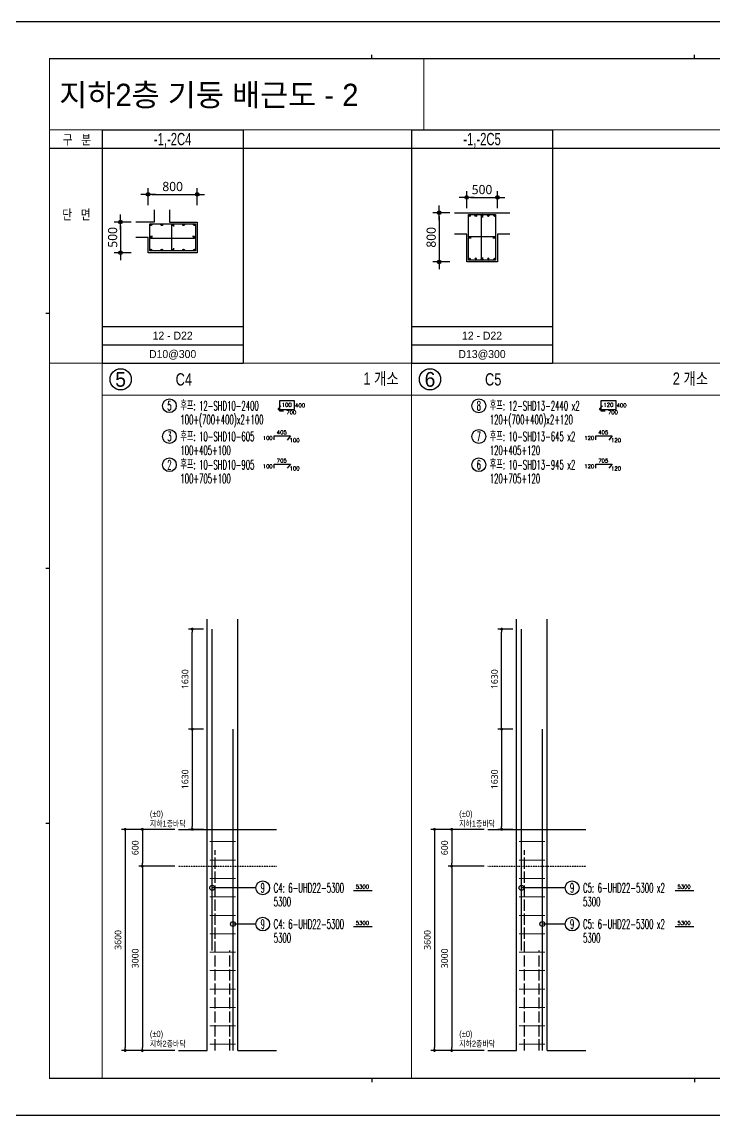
# Model space of a CAD drawing. Header units: millimetres. Extents: x 231380 to 990673, y -319231 to 132826.
# Drawn here: x 532813 to 544085, y -144948 to -127149 of the extents above; entities that cross this region are included whole.
import ezdxf
from ezdxf.enums import TextEntityAlignment as Align

# ---------------------------------------------------------------- set-up
doc = ezdxf.new("R2010")
doc.units = ezdxf.units.MM
doc.header["$LTSCALE"] = 91
doc.linetypes.add('HID', pattern=[2.5, 2, -0.5])
doc.layers.get('Defpoints').update_dxf_attribs({"color": 145})
for name, color, linetype in [('254', 254, 'Continuous'), ('AMAC-NO', 5, 'Continuous'), ('BAR', 2, 'Continuous'), ('BAR1', 2, 'Continuous'), ('DIM', 7, 'Continuous'), ('LEAD7', 7, 'Continuous'), ('LINE', 7, 'Continuous'), ('XDIM', 7, 'Continuous'), ('XSTRUCT', 2, 'Continuous'), ('XTAG', 7, 'Continuous'), ('기둥', 4, 'Continuous')]:
    doc.layers.add(name, color=color, linetype=linetype)
for name, color, linetype, lineweight in [('Main Bar', 7, 'Continuous', 0), ('TEXT', 3, 'Continuous', 9), ('XTITLE', 22, 'Continuous', 0)]:
    doc.layers.add(name, color=color, linetype=linetype, lineweight=lineweight)
doc.styles.add('ROMANS', font='malgun.ttf')
doc.styles.add('XRebar', font='Romans.shx', dxfattribs={"bigfont": 'whgtxt.shx'})
doc.styles.add('XRebar2', font='Romans.shx')
doc.styles.add('돋음', font='Dotum.ttf')
doc.styles.add('맑은고딕', font='malgun.ttf')
doc.dimstyles.new('60(SUB-1.8)', dxfattribs={"dimscale": 60, "dimtxt": 1.8, "dimasz": 0.8, "dimexe": 1, "dimexo": 1, "dimgap": 1, "dimtad": 1, "dimdec": 0, "dimzin": 0, "dimdsep": 46, "dimtxsty": 'ROMANS', "dimblk": 'DOT', "dimcen": 1, "dimdle": 2, "dimclrd": 6, "dimclre": 6, "dimclrt": 7, "dimazin": 0, "dimtfac": 1, "dimtdec": 0, "dimtix": 1, "dimtmove": 2, "dimatfit": 3, "dimldrblk": 'DIMDOT', "dimfxl": 0, "dimtolj": 1, "dimtzin": 0, "dimarcsym": 0})
doc.dimstyles.new('DIM_30', dxfattribs={"dimscale": 30, "dimtxt": 3, "dimasz": 1.2, "dimexe": 2, "dimexo": 1.5, "dimgap": 1, "dimtad": 1, "dimdec": 0, "dimdsep": 46, "dimtxsty": '맑은고딕', "dimblk1": 'DIMDOT', "dimblk2": 'DIMDOT', "dimsah": 1, "dimcen": 1, "dimdle": 2, "dimclrd": 7, "dimclre": 7, "dimclrt": 3, "dimadec": 0, "dimazin": 0, "dimtfac": 1, "dimtdec": 0, "dimtix": 1, "dimtmove": 2, "dimatfit": 3, "dimldrblk": 'DIMDOT', "dimfxl": 0, "dimtolj": 1, "dimarcsym": 0})

# ---------------------------------------------------------------- blocks, each defined once
blk = doc.blocks.new('dhs_sheet2e')
at = {"color": 7}
for p, q in [((20500.6, 57331.7), (20500.6, 57531.5)), ((38004.8, 57331.7), (38004.8, 57531.5)), ((2996.4, 43498.2), (2796.7, 43498.2)), ((2996.4, 29664.7), (2796.7, 29664.7)), ((2996.4, 15831.2), (2796.7, 15831.2)), ((20500.6, 1997.6), (20500.6, 1797.9)), ((38004.8, 1997.6), (38004.8, 1797.9))]:
    blk.add_line(p, q, dxfattribs=at)
blk.add_lwpolyline([(84000, 0), (84000, 59329.4), (0, 59329.4), (0, 0)], close=True, dxfattribs=at)
at = {"color": 30, "const_width": 64.9}
blk.add_lwpolyline([(81003.6, 57331.7), (2996.4, 57331.7), (2996.4, 1997.6), (81003.6, 1997.6)], close=True, dxfattribs=at)
blk = doc.blocks.new('zdfgarse')
at = {"color": 255, "xscale": 0.25, "yscale": 0.25, "zscale": 0.25}
blk.add_blockref('dhs_sheet2e', (0, 0), dxfattribs=at)
blk = doc.blocks.new('A$C74EF247C')
at = {"layer": 'LINE', "color": 7, "linetype": 'Continuous'}
for p, q in [((0, 0), (0, -3800)), ((0, 0), (2300, 0)), ((2300, 0), (2300, -3800)), ((0, -300), (2300, -300)), ((0, -3800), (2300, -3800))]:
    blk.add_line(p, q, dxfattribs=at)
at = {"layer": 'LINE', "color": 4, "linetype": 'Continuous'}
for p, q in [((0, -3200), (2300, -3200)), ((0, -3500), (2300, -3500))]:
    blk.add_line(p, q, dxfattribs=at)
blk = doc.blocks.new('DIMDOT')
at = {"layer": 'DIM', "linetype": 'Continuous'}
blk.add_line((-2, 0), (2, 0), dxfattribs=at)
for radius in [0.5, 0.25]:
    blk.add_circle((0, 0), radius, dxfattribs=at)
blk = doc.blocks.new('*D49')
at = {"layer": 'Defpoints', "color": 0, "transparency": 16777216}
for p in [(546130, -127319), (545880, -127819), (546130, -127819)]:
    blk.add_point(p, dxfattribs=at)
at = {"layer": 'DIM', "color": 7, "lineweight": -2, "transparency": 16777216}
for p, q in [((546055, -127319), (545780, -127319)), ((545880, -127379), (545880, -127759)), ((546055, -127819), (545780, -127819))]:
    blk.add_line(p, q, dxfattribs=at)
at = {"layer": 'DIM', "color": 7, "lineweight": -2, "transparency": 16777216, "xscale": 60, "yscale": 60, "zscale": 60}
for p, rotation in [((545880, -127319), 90), ((545880, -127819), 270)]:
    blk.add_blockref('DIMDOT', p, dxfattribs=dict(at, rotation=rotation))
at = {"layer": 'DIM', "color": 3, "transparency": 16777216, "insert": (545753, -127569), "char_height": 150, "attachment_point": 5, "rotation": 90, "style": '맑은고딕'}
blk.add_mtext('\\A1;500', dxfattribs=at)
blk = doc.blocks.new('*D50')
at = {"layer": 'Defpoints', "color": 0, "transparency": 16777216}
for p in [(547130, -126869), (546330, -127119), (547130, -127119)]:
    blk.add_point(p, dxfattribs=at)
at = {"layer": 'DIM', "color": 7, "lineweight": -2, "transparency": 16777216}
for p, q in [((546330, -127044), (546330, -126769)), ((546390, -126869), (547070, -126869)), ((547130, -127044), (547130, -126769))]:
    blk.add_line(p, q, dxfattribs=at)
at = {"layer": 'DIM', "color": 7, "lineweight": -2, "transparency": 16777216, "xscale": 60, "yscale": 60, "zscale": 60, "rotation": 180}
blk.add_blockref('DIMDOT', (546330, -126869), dxfattribs=at)
at = {"layer": 'DIM', "color": 7, "lineweight": -2, "transparency": 16777216, "xscale": 60, "yscale": 60, "zscale": 60}
blk.add_blockref('DIMDOT', (547130, -126869), dxfattribs=at)
at = {"layer": 'DIM', "color": 3, "transparency": 16777216, "insert": (546730, -126742), "char_height": 150, "attachment_point": 5, "style": '맑은고딕'}
blk.add_mtext('\\A1;800', dxfattribs=at)
blk = doc.blocks.new('ST')
at = {"layer": 'BAR'}
blk.add_circle((0, 0), 14.5, dxfattribs=at)
blk = doc.blocks.new('A$C08B0344F')
at = {"layer": 'BAR'}
blk.add_hatch(color=256, dxfattribs=at).paths.add_polyline_path([(14.5, 0, 1), (-14.5, 0, 1)])
at = {"layer": 'BAR', "rotation": 270}
blk.add_blockref('ST', (0, 0), dxfattribs=at)
blk = doc.blocks.new('*D51')
at = {"layer": 'Defpoints', "color": 0, "transparency": 16777216}
for p in [(548580, -121041), (548330, -121841), (548580, -121841)]:
    blk.add_point(p, dxfattribs=at)
at = {"layer": 'DIM', "color": 7, "lineweight": -2, "transparency": 16777216}
for p, q in [((548505, -121041), (548230, -121041)), ((548330, -121101), (548330, -121781)), ((548505, -121841), (548230, -121841))]:
    blk.add_line(p, q, dxfattribs=at)
at = {"layer": 'DIM', "color": 7, "lineweight": -2, "transparency": 16777216, "xscale": 60, "yscale": 60, "zscale": 60}
for p, rotation in [((548330, -121041), 90), ((548330, -121841), 270)]:
    blk.add_blockref('DIMDOT', p, dxfattribs=dict(at, rotation=rotation))
at = {"layer": 'DIM', "color": 3, "transparency": 16777216, "insert": (548203, -121441), "char_height": 150, "attachment_point": 5, "rotation": 90, "style": '맑은고딕'}
blk.add_mtext('\\A1;800', dxfattribs=at)
blk = doc.blocks.new('*D52')
at = {"layer": 'Defpoints', "color": 0, "transparency": 16777216}
for p in [(549280, -120791), (548780, -121041), (549280, -121041)]:
    blk.add_point(p, dxfattribs=at)
at = {"layer": 'DIM', "color": 7, "lineweight": -2, "transparency": 16777216}
for p, q in [((548780, -120966), (548780, -120691)), ((548840, -120791), (549220, -120791)), ((549280, -120966), (549280, -120691))]:
    blk.add_line(p, q, dxfattribs=at)
at = {"layer": 'DIM', "color": 7, "lineweight": -2, "transparency": 16777216, "xscale": 60, "yscale": 60, "zscale": 60, "rotation": 180}
blk.add_blockref('DIMDOT', (548780, -120791), dxfattribs=at)
at = {"layer": 'DIM', "color": 7, "lineweight": -2, "transparency": 16777216, "xscale": 60, "yscale": 60, "zscale": 60}
blk.add_blockref('DIMDOT', (549280, -120791), dxfattribs=at)
at = {"layer": 'DIM', "color": 3, "transparency": 16777216, "insert": (549030, -120664), "char_height": 150, "attachment_point": 5, "style": '맑은고딕'}
blk.add_mtext('\\A1;500', dxfattribs=at)
blk = doc.blocks.new('_Dot')
at = {"color": 0, "linetype": 'ByBlock', "lineweight": -2}
blk.add_line((-0.5, 0), (-1, 0), dxfattribs=at)
at = {"color": 0, "linetype": 'ByBlock', "const_width": 0.5}
blk.add_lwpolyline([(-0.25, 0, 1), (0.25, 0, 1)], format="xyb", close=True, dxfattribs=at)
blk = doc.blocks.new('*D825')
at = {"layer": 'Defpoints', "color": 0, "linetype": 'Continuous', "transparency": 16777216}
for p in [(535364, -140295), (534495, -143895), (535364, -143895)]:
    blk.add_point(p, dxfattribs=at).dxf.unprotected_set("ltscale", 0)
at = {"layer": 'XDIM', "color": 6, "linetype": 'Continuous', "lineweight": -2, "transparency": 16777216}
for p, q in [((535304, -140295), (534435, -140295)), ((534495, -140343), (534495, -143847)), ((535304, -143895), (534435, -143895))]:
    blk.add_line(p, q, dxfattribs=at).dxf.unprotected_set("ltscale", 0)
at = {"layer": 'XDIM', "color": 6, "linetype": 'Continuous', "lineweight": -2, "transparency": 16777216, "xscale": 48, "yscale": 48, "zscale": 48}
for p, rotation in [((534495, -140295), 90), ((534495, -143895), 270)]:
    blk.add_blockref('_Dot', p, dxfattribs=dict(at, rotation=rotation)).dxf.unprotected_set("ltscale", 0)
at = {"layer": 'XDIM', "color": 7, "linetype": 'Continuous', "transparency": 16777216, "insert": (534379, -142095), "char_height": 108, "attachment_point": 5, "rotation": 90, "style": 'ROMANS'}
blk.add_mtext('\\A1;3600', dxfattribs=at).dxf.unprotected_set("ltscale", 0)
blk = doc.blocks.new('*D826')
at = {"layer": 'Defpoints', "color": 0, "linetype": 'Continuous', "transparency": 16777216}
for p in [(535831, -138665), (535588, -140295), (535831, -140295)]:
    blk.add_point(p, dxfattribs=at).dxf.unprotected_set("ltscale", 0)
at = {"layer": 'XDIM', "color": 6, "linetype": 'Continuous', "lineweight": -2, "transparency": 16777216}
for p, q in [((535771, -138665), (535528, -138665)), ((535588, -138713), (535588, -140247)), ((535771, -140295), (535528, -140295))]:
    blk.add_line(p, q, dxfattribs=at).dxf.unprotected_set("ltscale", 0)
at = {"layer": 'XDIM', "color": 6, "linetype": 'Continuous', "lineweight": -2, "transparency": 16777216, "xscale": 48, "yscale": 48, "zscale": 48}
for p, rotation in [((535588, -138665), 90), ((535588, -140295), 270)]:
    blk.add_blockref('_Dot', p, dxfattribs=dict(at, rotation=rotation)).dxf.unprotected_set("ltscale", 0)
at = {"layer": 'XDIM', "color": 7, "linetype": 'Continuous', "transparency": 16777216, "insert": (535471, -139480), "char_height": 108, "attachment_point": 5, "rotation": 90, "style": 'ROMANS'}
blk.add_mtext('\\A1;1630', dxfattribs=at).dxf.unprotected_set("ltscale", 0)
blk = doc.blocks.new('*D827')
at = {"layer": 'Defpoints', "color": 0, "linetype": 'Continuous', "transparency": 16777216}
for p in [(535588, -137035), (535831, -137035), (535831, -138665)]:
    blk.add_point(p, dxfattribs=at).dxf.unprotected_set("ltscale", 0)
at = {"layer": 'XDIM', "color": 6, "linetype": 'Continuous', "lineweight": -2, "transparency": 16777216}
for p, q in [((535771, -137035), (535528, -137035)), ((535588, -138617), (535588, -137083)), ((535771, -138665), (535528, -138665))]:
    blk.add_line(p, q, dxfattribs=at).dxf.unprotected_set("ltscale", 0)
at = {"layer": 'XDIM', "color": 6, "linetype": 'Continuous', "lineweight": -2, "transparency": 16777216, "xscale": 48, "yscale": 48, "zscale": 48}
for p, rotation in [((535588, -137035), 90), ((535588, -138665), 270)]:
    blk.add_blockref('_Dot', p, dxfattribs=dict(at, rotation=rotation)).dxf.unprotected_set("ltscale", 0)
at = {"layer": 'XDIM', "color": 7, "linetype": 'Continuous', "transparency": 16777216, "insert": (535471, -137850), "char_height": 108, "attachment_point": 5, "rotation": 90, "style": 'ROMANS'}
blk.add_mtext('\\A1;1630', dxfattribs=at).dxf.unprotected_set("ltscale", 0)
blk = doc.blocks.new('*D828')
at = {"layer": 'Defpoints', "color": 0, "linetype": 'Continuous', "transparency": 16777216}
for p in [(535364, -140295), (534775, -140895), (535364, -140895)]:
    blk.add_point(p, dxfattribs=at).dxf.unprotected_set("ltscale", 0)
at = {"layer": 'XDIM', "color": 6, "linetype": 'Continuous', "lineweight": -2, "transparency": 16777216}
for p, q in [((535304, -140295), (534715, -140295)), ((534775, -140343), (534775, -140847)), ((535304, -140895), (534715, -140895))]:
    blk.add_line(p, q, dxfattribs=at).dxf.unprotected_set("ltscale", 0)
at = {"layer": 'XDIM', "color": 6, "linetype": 'Continuous', "lineweight": -2, "transparency": 16777216, "xscale": 48, "yscale": 48, "zscale": 48}
for p, rotation in [((534775, -140295), 90), ((534775, -140895), 270)]:
    blk.add_blockref('_Dot', p, dxfattribs=dict(at, rotation=rotation)).dxf.unprotected_set("ltscale", 0)
at = {"layer": 'XDIM', "color": 7, "linetype": 'Continuous', "transparency": 16777216, "insert": (534659, -140595), "char_height": 108, "attachment_point": 5, "rotation": 90, "style": 'ROMANS'}
blk.add_mtext('\\A1;600', dxfattribs=at).dxf.unprotected_set("ltscale", 0)
blk = doc.blocks.new('*D829')
at = {"layer": 'Defpoints', "color": 0, "linetype": 'Continuous', "transparency": 16777216}
for p in [(535364, -140895), (534775, -143895), (535364, -143895)]:
    blk.add_point(p, dxfattribs=at).dxf.unprotected_set("ltscale", 0)
at = {"layer": 'XDIM', "color": 6, "linetype": 'Continuous', "lineweight": -2, "transparency": 16777216}
for p, q in [((535304, -140895), (534715, -140895)), ((534775, -140943), (534775, -143847)), ((535304, -143895), (534715, -143895))]:
    blk.add_line(p, q, dxfattribs=at).dxf.unprotected_set("ltscale", 0)
at = {"layer": 'XDIM', "color": 6, "linetype": 'Continuous', "lineweight": -2, "transparency": 16777216, "xscale": 48, "yscale": 48, "zscale": 48}
for p, rotation in [((534775, -140895), 90), ((534775, -143895), 270)]:
    blk.add_blockref('_Dot', p, dxfattribs=dict(at, rotation=rotation)).dxf.unprotected_set("ltscale", 0)
at = {"layer": 'XDIM', "color": 7, "linetype": 'Continuous', "transparency": 16777216, "insert": (534659, -142395), "char_height": 108, "attachment_point": 5, "rotation": 90, "style": 'ROMANS'}
blk.add_mtext('\\A1;3000', dxfattribs=at).dxf.unprotected_set("ltscale", 0)
blk = doc.blocks.new('*D868')
at = {"layer": 'Defpoints', "color": 0, "linetype": 'Continuous', "transparency": 16777216}
for p in [(540401, -140295), (539532, -143895), (540401, -143895)]:
    blk.add_point(p, dxfattribs=at).dxf.unprotected_set("ltscale", 0)
at = {"layer": 'XDIM', "color": 6, "linetype": 'Continuous', "lineweight": -2, "transparency": 16777216}
for p, q in [((540341, -140295), (539472, -140295)), ((539532, -140343), (539532, -143847)), ((540341, -143895), (539472, -143895))]:
    blk.add_line(p, q, dxfattribs=at).dxf.unprotected_set("ltscale", 0)
at = {"layer": 'XDIM', "color": 6, "linetype": 'Continuous', "lineweight": -2, "transparency": 16777216, "xscale": 48, "yscale": 48, "zscale": 48}
for p, rotation in [((539532, -140295), 90), ((539532, -143895), 270)]:
    blk.add_blockref('_Dot', p, dxfattribs=dict(at, rotation=rotation)).dxf.unprotected_set("ltscale", 0)
at = {"layer": 'XDIM', "color": 7, "linetype": 'Continuous', "transparency": 16777216, "insert": (539416, -142095), "char_height": 108, "attachment_point": 5, "rotation": 90, "style": 'ROMANS'}
blk.add_mtext('\\A1;3600', dxfattribs=at).dxf.unprotected_set("ltscale", 0)
blk = doc.blocks.new('*D869')
at = {"layer": 'Defpoints', "color": 0, "linetype": 'Continuous', "transparency": 16777216}
for p in [(540868, -138665), (540625, -140295), (540868, -140295)]:
    blk.add_point(p, dxfattribs=at).dxf.unprotected_set("ltscale", 0)
at = {"layer": 'XDIM', "color": 6, "linetype": 'Continuous', "lineweight": -2, "transparency": 16777216}
for p, q in [((540808, -138665), (540565, -138665)), ((540625, -138713), (540625, -140247)), ((540808, -140295), (540565, -140295))]:
    blk.add_line(p, q, dxfattribs=at).dxf.unprotected_set("ltscale", 0)
at = {"layer": 'XDIM', "color": 6, "linetype": 'Continuous', "lineweight": -2, "transparency": 16777216, "xscale": 48, "yscale": 48, "zscale": 48}
for p, rotation in [((540625, -138665), 90), ((540625, -140295), 270)]:
    blk.add_blockref('_Dot', p, dxfattribs=dict(at, rotation=rotation)).dxf.unprotected_set("ltscale", 0)
at = {"layer": 'XDIM', "color": 7, "linetype": 'Continuous', "transparency": 16777216, "insert": (540509, -139480), "char_height": 108, "attachment_point": 5, "rotation": 90, "style": 'ROMANS'}
blk.add_mtext('\\A1;1630', dxfattribs=at).dxf.unprotected_set("ltscale", 0)
blk = doc.blocks.new('*D870')
at = {"layer": 'Defpoints', "color": 0, "linetype": 'Continuous', "transparency": 16777216}
for p in [(540625, -137035), (540868, -137035), (540868, -138665)]:
    blk.add_point(p, dxfattribs=at).dxf.unprotected_set("ltscale", 0)
at = {"layer": 'XDIM', "color": 6, "linetype": 'Continuous', "lineweight": -2, "transparency": 16777216}
for p, q in [((540808, -137035), (540565, -137035)), ((540625, -138617), (540625, -137083)), ((540808, -138665), (540565, -138665))]:
    blk.add_line(p, q, dxfattribs=at).dxf.unprotected_set("ltscale", 0)
at = {"layer": 'XDIM', "color": 6, "linetype": 'Continuous', "lineweight": -2, "transparency": 16777216, "xscale": 48, "yscale": 48, "zscale": 48}
for p, rotation in [((540625, -137035), 90), ((540625, -138665), 270)]:
    blk.add_blockref('_Dot', p, dxfattribs=dict(at, rotation=rotation)).dxf.unprotected_set("ltscale", 0)
at = {"layer": 'XDIM', "color": 7, "linetype": 'Continuous', "transparency": 16777216, "insert": (540509, -137850), "char_height": 108, "attachment_point": 5, "rotation": 90, "style": 'ROMANS'}
blk.add_mtext('\\A1;1630', dxfattribs=at).dxf.unprotected_set("ltscale", 0)
blk = doc.blocks.new('*D871')
at = {"layer": 'Defpoints', "color": 0, "linetype": 'Continuous', "transparency": 16777216}
for p in [(540401, -140295), (539812, -140895), (540401, -140895)]:
    blk.add_point(p, dxfattribs=at).dxf.unprotected_set("ltscale", 0)
at = {"layer": 'XDIM', "color": 6, "linetype": 'Continuous', "lineweight": -2, "transparency": 16777216}
for p, q in [((540341, -140295), (539752, -140295)), ((539812, -140343), (539812, -140847)), ((540341, -140895), (539752, -140895))]:
    blk.add_line(p, q, dxfattribs=at).dxf.unprotected_set("ltscale", 0)
at = {"layer": 'XDIM', "color": 6, "linetype": 'Continuous', "lineweight": -2, "transparency": 16777216, "xscale": 48, "yscale": 48, "zscale": 48}
for p, rotation in [((539812, -140295), 90), ((539812, -140895), 270)]:
    blk.add_blockref('_Dot', p, dxfattribs=dict(at, rotation=rotation)).dxf.unprotected_set("ltscale", 0)
at = {"layer": 'XDIM', "color": 7, "linetype": 'Continuous', "transparency": 16777216, "insert": (539696, -140595), "char_height": 108, "attachment_point": 5, "rotation": 90, "style": 'ROMANS'}
blk.add_mtext('\\A1;600', dxfattribs=at).dxf.unprotected_set("ltscale", 0)
blk = doc.blocks.new('*D872')
at = {"layer": 'Defpoints', "color": 0, "linetype": 'Continuous', "transparency": 16777216}
for p in [(540401, -140895), (539812, -143895), (540401, -143895)]:
    blk.add_point(p, dxfattribs=at).dxf.unprotected_set("ltscale", 0)
at = {"layer": 'XDIM', "color": 6, "linetype": 'Continuous', "lineweight": -2, "transparency": 16777216}
for p, q in [((540341, -140895), (539752, -140895)), ((539812, -140943), (539812, -143847)), ((540341, -143895), (539752, -143895))]:
    blk.add_line(p, q, dxfattribs=at).dxf.unprotected_set("ltscale", 0)
at = {"layer": 'XDIM', "color": 6, "linetype": 'Continuous', "lineweight": -2, "transparency": 16777216, "xscale": 48, "yscale": 48, "zscale": 48}
for p, rotation in [((539812, -140895), 90), ((539812, -143895), 270)]:
    blk.add_blockref('_Dot', p, dxfattribs=dict(at, rotation=rotation)).dxf.unprotected_set("ltscale", 0)
at = {"layer": 'XDIM', "color": 7, "linetype": 'Continuous', "transparency": 16777216, "insert": (539696, -142395), "char_height": 108, "attachment_point": 5, "rotation": 90, "style": 'ROMANS'}
blk.add_mtext('\\A1;3000', dxfattribs=at).dxf.unprotected_set("ltscale", 0)
blk = doc.blocks.new('*U1110', base_point=(535104, -133399))
at = {"layer": 'XTAG', "color": 0, "linetype": 'Continuous', "ltscale": 4.34369e-311}
blk.add_circle((535216, -133399), 112, dxfattribs=at)
at = {"layer": 'XTAG', "color": 0, "linetype": 'Continuous', "ltscale": 4.34369e-311, "style": 'XRebar', "width": 0.55}
for s, p in [('후프: 12-SHD10-2400', (535394, -133399)), ('100+(700+400)x2+100', (535394, -133624))]:
    blk.add_text(s, height=150, dxfattribs=at).set_placement(p, align=Align.MIDDLE_LEFT)
at = {"layer": 'XTAG', "color": 0, "linetype": 'Continuous', "ltscale": 4.34369e-311, "style": 'XRebar', "width": 0.5}
blk.add_text('5', height=150, dxfattribs=at).set_placement((535216, -133399), align=Align.MIDDLE_CENTER)
blk = doc.blocks.new('*U1116', base_point=(535104, -134359))
at = {"layer": 'XTAG', "color": 0, "linetype": 'Continuous', "ltscale": 1.3182e-317}
blk.add_circle((535216, -134359), 112, dxfattribs=at)
at = {"layer": 'XTAG', "color": 0, "linetype": 'Continuous', "ltscale": 1.3182e-317, "style": 'XRebar', "width": 0.5}
blk.add_text('2', height=150, dxfattribs=at).set_placement((535216, -134359), align=Align.MIDDLE_CENTER)
at = {"layer": 'XTAG', "color": 0, "linetype": 'Continuous', "ltscale": 1.3182e-317, "style": 'XRebar', "width": 0.55}
for s, p in [('후프: 10-SHD10-905', (535394, -134359)), ('100+705+100', (535394, -134584))]:
    blk.add_text(s, height=150, dxfattribs=at).set_placement(p, align=Align.MIDDLE_LEFT)
blk = doc.blocks.new('*U1123', base_point=(535104, -133899))
at = {"layer": 'XTAG', "color": 0, "linetype": 'Continuous', "ltscale": 1.3182e-317}
blk.add_circle((535216, -133899), 112, dxfattribs=at)
at = {"layer": 'XTAG', "color": 0, "linetype": 'Continuous', "ltscale": 1.3182e-317, "style": 'XRebar', "width": 0.5}
blk.add_text('3', height=150, dxfattribs=at).set_placement((535216, -133899), align=Align.MIDDLE_CENTER)
at = {"layer": 'XTAG', "color": 0, "linetype": 'Continuous', "ltscale": 1.3182e-317, "style": 'XRebar', "width": 0.55}
for s, p in [('후프: 10-SHD10-605', (535394, -133899)), ('100+405+100', (535394, -134124))]:
    blk.add_text(s, height=150, dxfattribs=at).set_placement(p, align=Align.MIDDLE_LEFT)
blk = doc.blocks.new('*U1140', base_point=(536622, -141837))
at = {"layer": 'XTAG', "color": 0, "linetype": 'Continuous', "ltscale": 1.3182e-317}
blk.add_circle((536735, -141837), 112, dxfattribs=at)
at = {"layer": 'XTAG', "color": 0, "linetype": 'Continuous', "ltscale": 1.3182e-317, "style": 'XRebar', "width": 0.5}
blk.add_text('9', height=150, dxfattribs=at).set_placement((536735, -141837), align=Align.MIDDLE_CENTER)
at = {"layer": 'XTAG', "color": 0, "linetype": 'Continuous', "ltscale": 1.3182e-317, "style": 'XRebar', "width": 0.55}
for s, p in [('C4: 6-UHD22-5300', (536913, -141837)), ('5300', (536913, -142062))]:
    blk.add_text(s, height=150, dxfattribs=at).set_placement(p, align=Align.MIDDLE_LEFT)
blk = doc.blocks.new('*U1141', base_point=(536622, -141248))
at = {"layer": 'XTAG', "color": 0, "linetype": 'Continuous', "ltscale": 1.3182e-317}
blk.add_circle((536735, -141248), 112, dxfattribs=at)
at = {"layer": 'XTAG', "color": 0, "linetype": 'Continuous', "ltscale": 1.3182e-317, "style": 'XRebar', "width": 0.5}
blk.add_text('9', height=150, dxfattribs=at).set_placement((536735, -141248), align=Align.MIDDLE_CENTER)
at = {"layer": 'XTAG', "color": 0, "linetype": 'Continuous', "ltscale": 1.3182e-317, "style": 'XRebar', "width": 0.55}
for s, p in [('C4: 6-UHD22-5300', (536913, -141248)), ('5300', (536913, -141473))]:
    blk.add_text(s, height=150, dxfattribs=at).set_placement(p, align=Align.MIDDLE_LEFT)
blk = doc.blocks.new('*U1150', base_point=(541659.5155, -141837.1464))
at = {"layer": 'XTAG', "color": 0, "linetype": 'Continuous', "ltscale": 4.34369e-311}
blk.add_circle((541772.0155, -141837.1464), 112.5, dxfattribs=at)
at = {"layer": 'XTAG', "color": 0, "linetype": 'Continuous', "ltscale": 4.34369e-311, "style": 'XRebar', "width": 0.5}
blk.add_text('9', height=150, dxfattribs=at).set_placement((541772.0155, -141837.1464), align=Align.MIDDLE_CENTER)
at = {"layer": 'XTAG', "color": 0, "linetype": 'Continuous', "ltscale": 4.34369e-311, "style": 'XRebar', "width": 0.55}
for s, p in [('C5: 6-UHD22-5300 x2', (541950.1405, -141837.1464)), ('5300', (541950.1405, -142062.1464))]:
    blk.add_text(s, height=150, dxfattribs=at).set_placement(p, align=Align.MIDDLE_LEFT)
blk = doc.blocks.new('*U1151', base_point=(541659.5155, -141247.6979))
at = {"layer": 'XTAG', "color": 0, "linetype": 'Continuous', "ltscale": 4.34369e-311}
blk.add_circle((541772.0155, -141247.6979), 112.5, dxfattribs=at)
at = {"layer": 'XTAG', "color": 0, "linetype": 'Continuous', "ltscale": 4.34369e-311, "style": 'XRebar', "width": 0.5}
blk.add_text('9', height=150, dxfattribs=at).set_placement((541772.0155, -141247.6979), align=Align.MIDDLE_CENTER)
at = {"layer": 'XTAG', "color": 0, "linetype": 'Continuous', "ltscale": 4.34369e-311, "style": 'XRebar', "width": 0.55}
for s, p in [('C5: 6-UHD22-5300 x2', (541950.1405, -141247.6979)), ('5300', (541950.1405, -141472.6979))]:
    blk.add_text(s, height=150, dxfattribs=at).set_placement(p, align=Align.MIDDLE_LEFT)
blk = doc.blocks.new('*U1156', base_point=(540140.8806, -133399.3292))
at = {"layer": 'XTAG', "color": 0, "linetype": 'Continuous', "ltscale": 4.34369e-311}
blk.add_circle((540253.3806, -133399.3292), 112.5, dxfattribs=at)
at = {"layer": 'XTAG', "color": 0, "linetype": 'Continuous', "ltscale": 4.34369e-311, "style": 'XRebar', "width": 0.55}
for s, p in [('후프: 12-SHD13-2440 x2', (540431.5056, -133399.3292)), ('120+(700+400)x2+120', (540431.5056, -133624.3292))]:
    blk.add_text(s, height=150, dxfattribs=at).set_placement(p, align=Align.MIDDLE_LEFT)
at = {"layer": 'XTAG', "color": 0, "linetype": 'Continuous', "ltscale": 4.34369e-311, "style": 'XRebar', "width": 0.5}
blk.add_text('8', height=150, dxfattribs=at).set_placement((540253.3806, -133399.3292), align=Align.MIDDLE_CENTER)
blk = doc.blocks.new('*U1157', base_point=(540140.8806, -133899.3292))
at = {"layer": 'XTAG', "color": 0, "linetype": 'Continuous', "ltscale": 4.34369e-311}
blk.add_circle((540253.3806, -133899.3292), 112.5, dxfattribs=at)
at = {"layer": 'XTAG', "color": 0, "linetype": 'Continuous', "ltscale": 4.34369e-311, "style": 'XRebar', "width": 0.5}
blk.add_text('7', height=150, dxfattribs=at).set_placement((540253.3806, -133899.3292), align=Align.MIDDLE_CENTER)
at = {"layer": 'XTAG', "color": 0, "linetype": 'Continuous', "ltscale": 4.34369e-311, "style": 'XRebar', "width": 0.55}
for s, p in [('후프: 10-SHD13-645 x2', (540431.5056, -133899.3292)), ('120+405+120', (540431.5056, -134124.3292))]:
    blk.add_text(s, height=150, dxfattribs=at).set_placement(p, align=Align.MIDDLE_LEFT)
blk = doc.blocks.new('*U1158', base_point=(540140.8806, -134359.3292))
at = {"layer": 'XTAG', "color": 0, "linetype": 'Continuous', "ltscale": 4.34369e-311}
blk.add_circle((540253.3806, -134359.3292), 112.5, dxfattribs=at)
at = {"layer": 'XTAG', "color": 0, "linetype": 'Continuous', "ltscale": 4.34369e-311, "style": 'XRebar', "width": 0.5}
blk.add_text('6', height=150, dxfattribs=at).set_placement((540253.3806, -134359.3292), align=Align.MIDDLE_CENTER)
at = {"layer": 'XTAG', "color": 0, "linetype": 'Continuous', "ltscale": 4.34369e-311, "style": 'XRebar', "width": 0.55}
for s, p in [('후프: 10-SHD13-945 x2', (540431.5056, -134359.3292)), ('120+705+120', (540431.5056, -134584.3292))]:
    blk.add_text(s, height=150, dxfattribs=at).set_placement(p, align=Align.MIDDLE_LEFT)
blk = doc.blocks.new('2C4')
at = {"layer": 'BAR1'}
blk.add_lwpolyline([(780, 1830), (780, 2270), (1520, 2270), (1520, 1830)], close=True, dxfattribs=at)
for points in [[(1164.5, 1874.5), (1164.5, 1844.5, -1), (1135.5, 1844.5), (1135.5, 2255.5, -1), (1164.5, 2255.5), (1164.5, 2225.5)], [(824.5, 2064.5), (794.5, 2064.5, 1), (794.5, 2035.5), (1505.5, 2035.5, 1), (1505.5, 2064.5), (1475.5, 2064.5)]]:
    blk.add_lwpolyline(points, format="xyb", dxfattribs=at)
at = {"layer": '기둥'}
for points in [[(1100, 2500), (1100, 2300), (1550, 2300), (1550, 1800), (750, 1800), (750, 2050), (550, 2050)], [(850, 2500), (850, 2300), (550, 2300)]]:
    blk.add_lwpolyline(points, dxfattribs=at)
at = {"layer": 'BAR', "rotation": 89.99999999999713}
for p in [(794.5, 2255.5), (972.25, 2255.5), (1150, 2255.5), (1327.75, 2255.5), (1505.5, 2255.5), (794.5, 2050), (1505.5, 2050), (794.5, 1844.5), (972.25, 1844.5), (1150, 1844.5), (1327.75, 1844.5), (1505.5, 1844.5)]:
    blk.add_blockref('A$C08B0344F', p, dxfattribs=at)
at = {"layer": 'LINE'}
blk.add_blockref('A$C74EF247C', (0, 3800), dxfattribs=at)
at = {"layer": 'TEXT', "color": 6, "style": '돋음', "width": 0.7}
blk.add_text('-1,-2C4', height=200, dxfattribs=at).set_placement((1150, 3650), align=Align.MIDDLE_CENTER)
at = {"layer": 'TEXT', "linetype": 'ByBlock', "style": '돋음'}
for s, p in [('12 - D22', (1150, 450)), ('D10@300', (1150, 150))]:
    blk.add_text(s, height=130, dxfattribs=at).set_placement(p, align=Align.MIDDLE_CENTER)
at = {"layer": 'DIM'}
dim = blk.add_linear_dim(base=(1550, 2750), p1=(750, 2500), p2=(1550, 2500), dimstyle='DIM_30', override={"dimscale": 50}, dxfattribs=at)
dim.commit()
dim.dimension.update_dxf_attribs({"geometry": '*D50', "text_midpoint": (1150, 2877.5), "insert": (-545580.09, 129619.06)})
dim = blk.add_linear_dim(base=(300, 1800), p1=(550, 2300), p2=(550, 1800), angle=270, dimstyle='DIM_30', override={"dimscale": 50}, dxfattribs=at)
dim.commit()
dim.dimension.update_dxf_attribs({"geometry": '*D49', "text_midpoint": (172.5, 2050), "insert": (-545580.09, 129619.06)})
blk = doc.blocks.new('2C5')
at = {"layer": 'BAR1'}
blk.add_lwpolyline([(930, 2420), (1370, 2420), (1370, 1680), (930, 1680)], close=True, dxfattribs=at)
for points in [[(1164.5, 2375.5), (1164.5, 2405.5, 1), (1135.5, 2405.5), (1135.5, 1694.5, 1), (1164.5, 1694.5), (1164.5, 1724.5)], [(974.5, 2035.5), (944.5, 2035.5, -1), (944.5, 2064.5), (1355.5, 2064.5, -1), (1355.5, 2035.5), (1325.5, 2035.5)]]:
    blk.add_lwpolyline(points, format="xyb", dxfattribs=at)
at = {"layer": '기둥'}
blk.add_line((700, 2450), (1600, 2450), dxfattribs=at)
blk.add_lwpolyline([(1600, 2100), (1400, 2100), (1400, 1650), (900, 1650), (900, 2100), (700, 2100)], dxfattribs=at)
at = {"layer": 'BAR'}
for p in [(944.5, 2405.5), (1047.25, 2405.5), (1150, 2405.5), (1252.75, 2405.5), (1355.5, 2405.5), (944.5, 2050), (1355.5, 2050), (944.5, 1694.5), (1150, 1694.5), (1355.5, 1694.5)]:
    blk.add_blockref('A$C08B0344F', p, dxfattribs=at)
at = {"layer": 'BAR', "xscale": -1, "rotation": 180}
for p in [(1047.25, 1694.5), (1252.75, 1694.5)]:
    blk.add_blockref('A$C08B0344F', p, dxfattribs=at)
at = {"layer": 'LINE'}
blk.add_blockref('A$C74EF247C', (0, 3800), dxfattribs=at)
at = {"layer": 'TEXT', "color": 6, "style": '돋음', "width": 0.7}
blk.add_text('-1,-2C5', height=200, dxfattribs=at).set_placement((1150, 3650), align=Align.MIDDLE_CENTER)
at = {"layer": 'TEXT', "linetype": 'ByBlock', "style": '돋음'}
for s, p in [('12 - D22', (1150, 450)), ('D13@300', (1150, 150))]:
    blk.add_text(s, height=130, dxfattribs=at).set_placement(p, align=Align.MIDDLE_CENTER)
at = {"layer": 'DIM'}
dim = blk.add_linear_dim(base=(1400, 2700), p1=(900, 2450), p2=(1400, 2450), dimstyle='DIM_30', override={"dimscale": 50}, dxfattribs=at)
dim.commit()
dim.dimension.update_dxf_attribs({"geometry": '*D52', "text_midpoint": (1150, 2827.5), "insert": (-547880.09, 123491.35)})
dim = blk.add_linear_dim(base=(450, 1650), p1=(700, 2450), p2=(700, 1650), angle=270, dimstyle='DIM_30', override={"dimscale": 50}, dxfattribs=at)
dim.commit()
dim.dimension.update_dxf_attribs({"geometry": '*D51', "text_midpoint": (322.5, 2050), "insert": (-547880.09, 123491.35)})

msp = doc.modelspace()

# ---------------------------------------------------------------- linework, layer by layer
at = {"layer": '254', "color": 4, "linetype": 'Continuous'}
for p, q in [((536622.2, -141247.7), (535911.1, -141247.7)), ((541659.5, -141247.7), (540948.4, -141247.7)), ((536622.2, -141837.1), (536251.1, -141837.1)), ((541659.5, -141837.1), (541288.4, -141837.1))]:
    msp.add_line(p, q, dxfattribs=at)
for centre in [(535911.1, -141247.7), (540948.4, -141247.7), (536251.1, -141837.1), (541288.4, -141837.1)]:
    msp.add_circle(centre, 40, dxfattribs=at)
at = {"layer": 'AMAC-NO', "color": 2}
for centre in [(534421.2, -132969.1), (539458.5, -132969.1)]:
    msp.add_circle(centre, 172.8, dxfattribs=at)
at = {"layer": 'BAR', "color": 3}
for points in [[(535911.1, -142265), (535911.1, -137035)], [(540948.4, -142265), (540948.4, -137035)], [(536251.1, -143895), (536251.1, -138665)], [(541288.4, -143895), (541288.4, -138665)]]:
    msp.add_lwpolyline(points, dxfattribs=at)
at = {"layer": 'BAR', "color": 8, "linetype": 'HID'}
for points in [[(535961.1, -143895), (535961.1, -140635)], [(540998.4, -143895), (540998.4, -140635)], [(536201.1, -143895), (536201.1, -142265)], [(541238.4, -143895), (541238.4, -142265)]]:
    msp.add_lwpolyline(points, dxfattribs=at)
at = {"layer": 'LEAD7'}
msp.add_line((554267.5, -129210.1), (533262.5, -129210.1), dxfattribs=at)
at = {"layer": 'Main Bar', "color": 30, "linetype": 'Continuous'}
for p, q in [((535871.1, -140495), (536291.1, -140495)), ((540908.4, -140495), (541328.4, -140495)), ((535871.1, -140795), (536291.1, -140795)), ((540908.4, -140795), (541328.4, -140795)), ((535871.1, -141095), (536291.1, -141095)), ((540908.4, -141095), (541328.4, -141095)), ((535871.1, -141395), (536291.1, -141395)), ((540908.4, -141395), (541328.4, -141395)), ((535871.1, -141695), (536291.1, -141695)), ((540908.4, -141695), (541328.4, -141695)), ((535871.1, -141995), (536291.1, -141995)), ((540908.4, -141995), (541328.4, -141995)), ((535871.1, -142295), (536291.1, -142295)), ((540908.4, -142295), (541328.4, -142295)), ((535871.1, -142595), (536291.1, -142595)), ((540908.4, -142595), (541328.4, -142595)), ((535871.1, -142895), (536291.1, -142895)), ((540908.4, -142895), (541328.4, -142895)), ((535871.1, -143195), (536291.1, -143195)), ((540908.4, -143195), (541328.4, -143195)), ((535871.1, -143495), (536291.1, -143495)), ((540908.4, -143495), (541328.4, -143495)), ((535871.1, -143795), (536291.1, -143795)), ((540908.4, -143795), (541328.4, -143795))]:
    msp.add_line(p, q, dxfattribs=at).dxf.unprotected_set("ltscale", 0)
at = {"layer": 'XDIM', "color": 250, "linetype": 'Continuous', "ltscale": 5e-324}
for p, q in [((537125.5, -133399.3), (537125.5, -133399.3)), ((542361.4, -133399.3), (542361.4, -133399.3)), ((537046.9, -133899.3), (537046.9, -133899.3)), ((542282.8, -133899.3), (542282.8, -133899.3)), ((537046.9, -134359.3), (537046.9, -134359.3)), ((542282.8, -134359.3), (542282.8, -134359.3)), ((538363.8, -141279.2), (538363.8, -141279.2)), ((543599.8, -141279.2), (543599.8, -141279.2)), ((538363.8, -141868.6), (538363.8, -141868.6)), ((543599.8, -141868.6), (543599.8, -141868.6))]:
    msp.add_line(p, q, dxfattribs=at)
at = {"layer": 'XDIM', "color": 1, "linetype": 'Continuous', "ltscale": 5e-324}
for points in [[(537032, -133398.7), (536984.4, -133448.1), (536984.4, -133460.5), (537251.9, -133460.5), (537251.9, -133318.2), (537006.1, -133318.2), (537006.1, -133482.8), (537074.9, -133482.8)], [(542267.9, -133398.7), (542220.3, -133448.1), (542220.3, -133460.5), (542487.8, -133460.5), (542487.8, -133318.2), (542242, -133318.2), (542242, -133482.8), (542310.8, -133482.8)], [(536920.5, -133955.2), (536920.5, -133889.9), (537188, -133889.9), (537132.7, -133957.5)], [(542156.4, -133955.2), (542156.4, -133889.9), (542424, -133889.9), (542368.7, -133957.5)], [(536920.5, -134415.2), (536920.5, -134349.9), (537188, -134349.9), (537132.7, -134417.5)], [(542156.4, -134415.2), (542156.4, -134349.9), (542424, -134349.9), (542368.7, -134417.5)], [(538213.3, -141288), (538516.7, -141288)], [(543449.2, -141288), (543752.7, -141288)], [(538213.3, -141877.5), (538516.7, -141877.5)], [(543449.2, -141877.5), (543752.7, -141877.5)]]:
    msp.add_lwpolyline(points, dxfattribs=at)
at = {"layer": 'XSTRUCT', "color": 5, "linetype": 'Continuous'}
for p, q in [((535831.1, -143895), (535831.1, -136871.1)), ((536331.1, -143895), (536331.1, -136871.1)), ((540868.4, -143895), (540868.4, -136871.1)), ((541368.4, -143895), (541368.4, -136871.1)), ((535364, -140295), (536960.7, -140295)), ((540401.3, -140295), (541998, -140295)), ((535364, -143895), (535831.1, -143895)), ((536331.1, -143895), (536960.7, -143895)), ((540401.3, -143895), (540868.4, -143895)), ((541368.4, -143895), (541998, -143895))]:
    msp.add_line(p, q, dxfattribs=at).dxf.unprotected_set("ltscale", 0)
at = {"layer": 'XSTRUCT', "color": 8, "linetype": 'HID'}
for p, q in [((535364, -140895), (536960.7, -140895)), ((540401.3, -140895), (541998, -140895))]:
    msp.add_line(p, q, dxfattribs=at).dxf.unprotected_set("ltscale", 0)
at = {"layer": 'XTITLE', "color": 3, "ltscale": 2}
for p, q in [((533262.5, -128907.3), (554267.5, -128907.3)), ((534118.3, -128907.3), (534118.3, -144348.5)), ((533262.5, -132707.3), (554267.5, -132707.3)), ((534118.3, -133227.6), (554267.5, -133227.6))]:
    msp.add_line(p, q, dxfattribs=at)
msp.add_lwpolyline([(533262.5, -127748.2), (539360.6, -127748.2), (539360.6, -128907.3), (533262.5, -128907.3)], close=True, dxfattribs=at)
msp.add_lwpolyline([(539155.6, -128907.3), (539155.6, -144348.5)], dxfattribs=at)

# ---------------------------------------------------------------- block references
at = {"xscale": 1.199999996698919, "yscale": 1.199999996698919, "zscale": 1.199999996698919}
msp.add_blockref('zdfgarse', (532363.6, -144947.8), dxfattribs=at)
at = {"layer": 'DIM'}
for name, p in [('2C4', (534118.3, -132707.3)), ('2C5', (539155.6, -132707.3))]:
    msp.add_blockref(name, p, dxfattribs=at)
at = {"layer": 'XTAG', "color": 30, "linetype": 'Continuous', "ltscale": 2.33129e-317}
for name, p in [('*U1110', (535103.6, -133399.3)), ('*U1123', (535103.6, -133899.3)), ('*U1116', (535103.6, -134359.3))]:
    msp.add_blockref(name, p, dxfattribs=at)
at = {"layer": 'XTAG', "color": 11, "linetype": 'Continuous', "ltscale": 2.33129e-317}
for name, p in [('*U1156', (540140.9, -133399.3)), ('*U1157', (540140.9, -133899.3)), ('*U1158', (540140.9, -134359.3))]:
    msp.add_blockref(name, p, dxfattribs=at)
at = {"layer": 'XTAG', "color": 210, "linetype": 'Continuous', "ltscale": 2.33129e-317}
for name, p in [('*U1141', (536622.2, -141247.7)), ('*U1151', (541659.5, -141247.7)), ('*U1140', (536622.2, -141837.1)), ('*U1150', (541659.5, -141837.1))]:
    msp.add_blockref(name, p, dxfattribs=at)

# ---------------------------------------------------------------- texts
at = {"layer": 'AMAC-NO', "color": 2, "style": '돋음'}
for s, p in [('5', (534421.2, -132969.1)), ('6', (539458.5, -132969.1))]:
    msp.add_text(s, height=240, dxfattribs=at).set_placement(p, align=Align.MIDDLE_CENTER)
at = {"layer": 'AMAC-NO', "color": 2, "style": '돋음', "width": 0.8}
for s, p in [('C4', (535450.2, -132969.1)), ('1 개소', (538662.2, -132956.4)), ('C5', (540487.5, -132969.1)), ('2 개소', (543699.5, -132956.4))]:
    msp.add_text(s, height=200, dxfattribs=at).set_placement(p, align=Align.MIDDLE_CENTER)
for s, p in [('(%%P0)', (534897, -140091.4)), ('(%%P0)', (539934.3, -140091.4)), ('지하1층바닥', (534897, -140252)), ('지하1층바닥', (539934.3, -140252)), ('(%%P0)', (534897, -143675.1)), ('(%%P0)', (539934.3, -143675.1)), ('지하2층바닥', (534897, -143835.7)), ('지하2층바닥', (539934.3, -143835.7))]:
    msp.add_text(s, height=100, dxfattribs=at).set_placement(p)
at = {"layer": 'TEXT', "color": 1, "linetype": 'Continuous', "style": '돋음', "width": 0.8}
for s, p in [('구   분', (533709.7, -129066.2)), ('단   면', (533700.9, -130287.3))]:
    msp.add_text(s, height=160, dxfattribs=at).set_placement(p, align=Align.MIDDLE_CENTER)
at = {"layer": 'XDIM', "color": 3, "linetype": 'Continuous', "ltscale": 5e-324, "style": 'XRebar2'}
for s, p in [('100', (537046.1, -133434)), ('120', (542282, -133434))]:
    msp.add_text(s, height=63, dxfattribs=at).set_placement(p, align=Align.BOTTOM_LEFT)
for s, p in [('700', (537119.6, -133474)), ('700', (542355.5, -133474)), ('100', (537171.6, -133928.1)), ('120', (542407.5, -133928.1)), ('100', (537171.6, -134388.1)), ('120', (542407.5, -134388.1))]:
    msp.add_text(s, height=63, dxfattribs=at).set_placement(p, align=Align.TOP_LEFT)
for p in [(537261.9, -133392.9), (542497.8, -133392.9)]:
    msp.add_text('400', height=63, dxfattribs=at).set_placement(p, align=Align.MIDDLE_LEFT)
for s, p in [('405', (537044, -133882.3)), ('405', (542279.9, -133882.3)), ('705', (537044, -134342.3)), ('705', (542279.9, -134342.3)), ('5300', (538358.5, -141279.8)), ('5300', (543594.5, -141279.8)), ('5300', (538358.5, -141869.2)), ('5300', (543594.5, -141869.2))]:
    msp.add_text(s, height=63, dxfattribs=at).set_placement(p, align=Align.BOTTOM_CENTER)
for s, p in [('100', (536896.4, -133924.6)), ('120', (542132.3, -133924.6)), ('100', (536896.4, -134384.6)), ('120', (542132.3, -134384.6))]:
    msp.add_text(s, height=63, dxfattribs=at).set_placement(p, align=Align.MIDDLE_RIGHT)
at = {"layer": 'XTITLE', "color": 2, "style": '돋음'}
msp.add_text('지하2층 기둥 배근도 - 2', height=364.067, dxfattribs=at).set_placement((533421.9, -128338.4), align=Align.MIDDLE_LEFT)

# ---------------------------------------------------------------- dimensions: what is measured, and where the dimension line sits
at = {"layer": 'XDIM', "color": 4, "linetype": 'Continuous'}
for p1, p2, distance, picture, middle in [((535831.1, -138665), (535831.1, -137035), 243.5, '*D827', (535471.5, -137850)), ((540868.4, -138665), (540868.4, -137035), 243.5, '*D870', (540508.8, -137850)), ((535831.1, -138665), (535831.1, -140295), -243.5, '*D826', (535471.5, -139480)), ((540868.4, -138665), (540868.4, -140295), -243.5, '*D869', (540508.8, -139480)), ((535364, -140295), (535364, -143895), -869.4, '*D825', (534378.7, -142095)), ((535364, -140295), (535364, -140895), -589.4, '*D828', (534658.7, -140595)), ((540401.3, -140295), (540401.3, -143895), -869.4, '*D868', (539416, -142095)), ((540401.3, -140295), (540401.3, -140895), -589.4, '*D871', (539696, -140595)), ((535364, -140895), (535364, -143895), -589.4, '*D829', (534658.7, -142395)), ((540401.3, -140895), (540401.3, -143895), -589.4, '*D872', (539696, -142395))]:
    dim = msp.add_aligned_dim(p1=p1, p2=p2, distance=distance, dimstyle='60(SUB-1.8)', dxfattribs=at)
    dim.commit()
    dim.dimension.update_dxf_attribs({"geometry": picture, "text_midpoint": middle})
    dim.dimension.dxf.unprotected_set("ltscale", 0)

doc.saveas('drawing.dxf')
